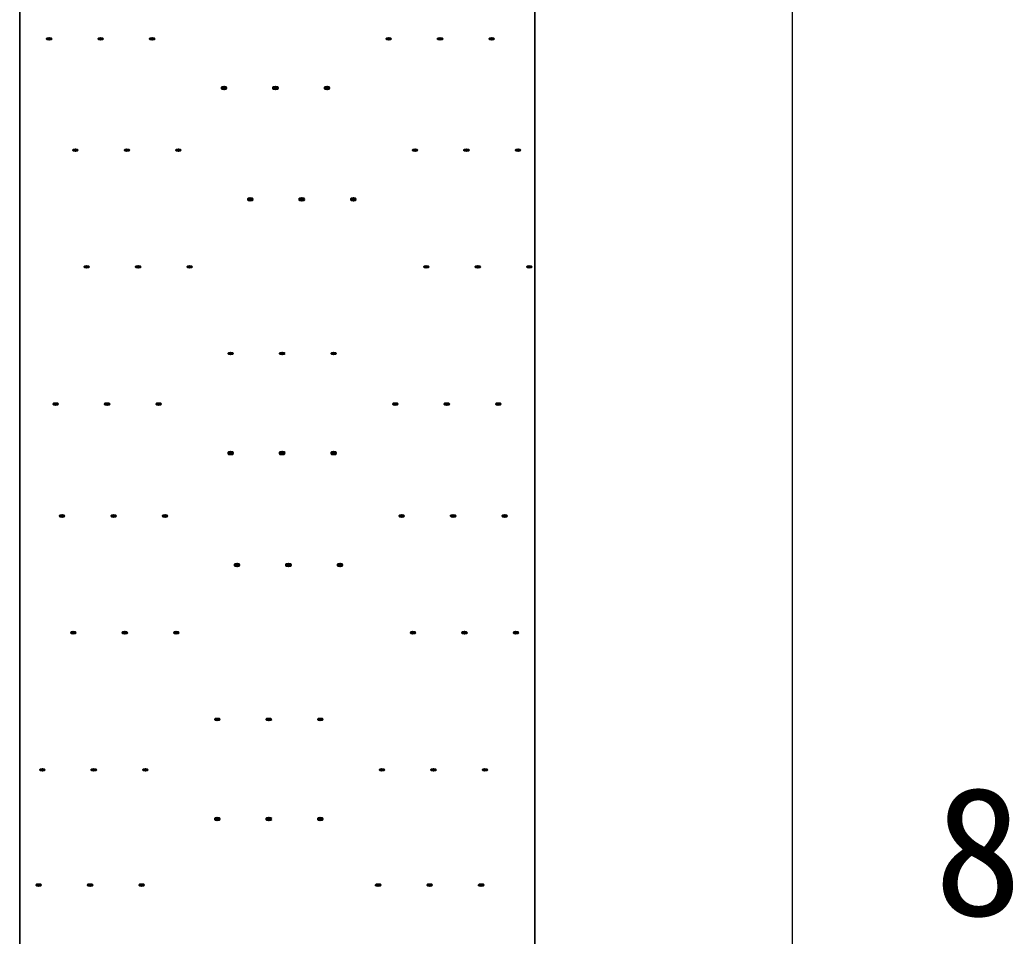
# Model space of a CAD drawing. Header units: millimetres. Extents: x -182 to 395, y -757 to 122.
# Drawn here: x -120.23 to -100.94, y -233.08 to -215.29 of the extents above; entities that cross this region are included whole.
import ezdxf

# ---------------------------------------------------------------- set-up
doc = ezdxf.new("R2010")
doc.units = ezdxf.units.MM
for name, color, linetype in [('111WT', 7, 'Continuous'), ('KY2WL', 7, 'Continuous'), ('KY6WL', 7, 'Continuous')]:
    doc.layers.add(name, color=color, linetype=linetype)
doc.styles.get("Standard").update_dxf_attribs({"font": ''})
doc.styles.get('Standard').set_extended_font_data('SimSun')

msp = doc.modelspace()

# ---------------------------------------------------------------- hatches: boundary and pattern name
at = {"layer": 'KY2WL'}
h = msp.add_hatch(color=256, dxfattribs=at)
edge = h.paths.add_edge_path()
edge.add_ellipse((-118.66, -215.656), major_axis=(0.05, 0), ratio=0.4, start_angle=0, end_angle=180)
edge.add_ellipse((-118.66, -215.656), major_axis=(0.05, 0), ratio=0.4, start_angle=180, end_angle=360)
h = msp.add_hatch(color=256, dxfattribs=at)
edge = h.paths.add_edge_path()
edge.add_ellipse((-117.66, -215.656), major_axis=(0.05, 0), ratio=0.4, start_angle=0, end_angle=180)
edge.add_ellipse((-117.66, -215.656), major_axis=(0.05, 0), ratio=0.4, start_angle=180, end_angle=360)
h = msp.add_hatch(color=256, dxfattribs=at)
edge = h.paths.add_edge_path()
edge.add_ellipse((-113.066, -215.656), major_axis=(0.05, 0), ratio=0.4, start_angle=0, end_angle=180)
edge.add_ellipse((-113.066, -215.656), major_axis=(0.05, 0), ratio=0.4, start_angle=180, end_angle=360)
h = msp.add_hatch(color=256, dxfattribs=at)
edge = h.paths.add_edge_path()
edge.add_ellipse((-112.066, -215.656), major_axis=(0.05, 0), ratio=0.4, start_angle=0, end_angle=180)
edge.add_ellipse((-112.066, -215.656), major_axis=(0.05, 0), ratio=0.4, start_angle=180, end_angle=360)
h = msp.add_hatch(color=256, dxfattribs=at)
edge = h.paths.add_edge_path()
edge.add_ellipse((-111.066, -215.656), major_axis=(-0.05, 0), ratio=0.4, start_angle=180, end_angle=360)
edge.add_ellipse((-111.066, -215.656), major_axis=(-0.05, 0), ratio=0.4, start_angle=0, end_angle=180)
h = msp.add_hatch(color=256, dxfattribs=at)
edge = h.paths.add_edge_path()
edge.add_ellipse((-116.263, -216.599), major_axis=(-0.05, 0), ratio=0.4, start_angle=180, end_angle=360)
edge.add_ellipse((-116.263, -216.599), major_axis=(-0.05, 0), ratio=0.4, start_angle=0, end_angle=180)
h = msp.add_hatch(color=256, dxfattribs=at)
edge = h.paths.add_edge_path()
edge.add_ellipse((-116.263, -216.619), major_axis=(-0.05, 0), ratio=0.4, start_angle=180, end_angle=360)
edge.add_ellipse((-116.263, -216.619), major_axis=(-0.05, 0), ratio=0.4, start_angle=0, end_angle=180)
h = msp.add_hatch(color=256, dxfattribs=at)
edge = h.paths.add_edge_path()
edge.add_ellipse((-115.263, -216.599), major_axis=(-0.05, 0), ratio=0.4, start_angle=180, end_angle=360)
edge.add_ellipse((-115.263, -216.599), major_axis=(-0.05, 0), ratio=0.4, start_angle=0, end_angle=180)
h = msp.add_hatch(color=256, dxfattribs=at)
edge = h.paths.add_edge_path()
edge.add_ellipse((-115.263, -216.619), major_axis=(-0.05, 0), ratio=0.4, start_angle=180, end_angle=360)
edge.add_ellipse((-115.263, -216.619), major_axis=(-0.05, 0), ratio=0.4, start_angle=0, end_angle=180)
h = msp.add_hatch(color=256, dxfattribs=at)
edge = h.paths.add_edge_path()
edge.add_ellipse((-114.263, -216.599), major_axis=(0.05, 0), ratio=0.4, start_angle=0, end_angle=180)
edge.add_ellipse((-114.263, -216.599), major_axis=(0.05, 0), ratio=0.4, start_angle=180, end_angle=360)
h = msp.add_hatch(color=256, dxfattribs=at)
edge = h.paths.add_edge_path()
edge.add_ellipse((-114.263, -216.619), major_axis=(0.05, 0), ratio=0.4, start_angle=0, end_angle=180)
edge.add_ellipse((-114.263, -216.619), major_axis=(0.05, 0), ratio=0.4, start_angle=180, end_angle=360)
h = msp.add_hatch(color=256, dxfattribs=at)
edge = h.paths.add_edge_path()
edge.add_ellipse((-118.149, -217.818), major_axis=(-0.05, 0), ratio=0.4, start_angle=180, end_angle=360)
edge.add_ellipse((-118.149, -217.818), major_axis=(-0.05, 0), ratio=0.4, start_angle=0, end_angle=180)
h = msp.add_hatch(color=256, dxfattribs=at)
edge = h.paths.add_edge_path()
edge.add_ellipse((-117.149, -217.818), major_axis=(-0.05, 0), ratio=0.4, start_angle=180, end_angle=360)
edge.add_ellipse((-117.149, -217.818), major_axis=(-0.05, 0), ratio=0.4, start_angle=0, end_angle=180)
h = msp.add_hatch(color=256, dxfattribs=at)
edge = h.paths.add_edge_path()
edge.add_ellipse((-112.555, -217.818), major_axis=(-0.05, 0), ratio=0.4, start_angle=180, end_angle=360)
edge.add_ellipse((-112.555, -217.818), major_axis=(-0.05, 0), ratio=0.4, start_angle=0, end_angle=180)
h = msp.add_hatch(color=256, dxfattribs=at)
edge = h.paths.add_edge_path()
edge.add_ellipse((-111.555, -217.818), major_axis=(-0.05, 0), ratio=0.4, start_angle=180, end_angle=360)
edge.add_ellipse((-111.555, -217.818), major_axis=(-0.05, 0), ratio=0.4, start_angle=0, end_angle=180)
h = msp.add_hatch(color=256, dxfattribs=at)
edge = h.paths.add_edge_path()
edge.add_ellipse((-110.555, -217.818), major_axis=(-0.05, 0), ratio=0.4, start_angle=180, end_angle=360)
edge.add_ellipse((-110.555, -217.818), major_axis=(-0.05, 0), ratio=0.4, start_angle=0, end_angle=180)
h = msp.add_hatch(color=256, dxfattribs=at)
edge = h.paths.add_edge_path()
edge.add_ellipse((-115.753, -218.761), major_axis=(0.05, 0), ratio=0.4, start_angle=0, end_angle=180)
edge.add_ellipse((-115.753, -218.761), major_axis=(0.05, 0), ratio=0.4, start_angle=180, end_angle=360)
h = msp.add_hatch(color=256, dxfattribs=at)
edge = h.paths.add_edge_path()
edge.add_ellipse((-115.753, -218.781), major_axis=(0.05, 0), ratio=0.4, start_angle=0, end_angle=180)
edge.add_ellipse((-115.753, -218.781), major_axis=(0.05, 0), ratio=0.4, start_angle=180, end_angle=360)
h = msp.add_hatch(color=256, dxfattribs=at)
edge = h.paths.add_edge_path()
edge.add_ellipse((-114.753, -218.761), major_axis=(0.05, 0), ratio=0.4, start_angle=0, end_angle=180)
edge.add_ellipse((-114.753, -218.761), major_axis=(0.05, 0), ratio=0.4, start_angle=180, end_angle=360)
h = msp.add_hatch(color=256, dxfattribs=at)
edge = h.paths.add_edge_path()
edge.add_ellipse((-114.753, -218.781), major_axis=(0.05, 0), ratio=0.4, start_angle=0, end_angle=180)
edge.add_ellipse((-114.753, -218.781), major_axis=(0.05, 0), ratio=0.4, start_angle=180, end_angle=360)
h = msp.add_hatch(color=256, dxfattribs=at)
edge = h.paths.add_edge_path()
edge.add_ellipse((-113.753, -218.761), major_axis=(-0.05, 0), ratio=0.4, start_angle=180, end_angle=360)
edge.add_ellipse((-113.753, -218.761), major_axis=(-0.05, 0), ratio=0.4, start_angle=0, end_angle=180)
h = msp.add_hatch(color=256, dxfattribs=at)
edge = h.paths.add_edge_path()
edge.add_ellipse((-113.753, -218.781), major_axis=(-0.05, 0), ratio=0.4, start_angle=180, end_angle=360)
edge.add_ellipse((-113.753, -218.781), major_axis=(-0.05, 0), ratio=0.4, start_angle=0, end_angle=180)
h = msp.add_hatch(color=256, dxfattribs=at)
edge = h.paths.add_edge_path()
edge.add_ellipse((-117.931, -220.084), major_axis=(0.05, 0), ratio=0.4, start_angle=0, end_angle=180)
edge.add_ellipse((-117.931, -220.084), major_axis=(0.05, 0), ratio=0.4, start_angle=180, end_angle=360)
h = msp.add_hatch(color=256, dxfattribs=at)
edge = h.paths.add_edge_path()
edge.add_ellipse((-116.931, -220.084), major_axis=(0.05, 0), ratio=0.4, start_angle=0, end_angle=180)
edge.add_ellipse((-116.931, -220.084), major_axis=(0.05, 0), ratio=0.4, start_angle=180, end_angle=360)
h = msp.add_hatch(color=256, dxfattribs=at)
edge = h.paths.add_edge_path()
edge.add_ellipse((-112.337, -220.084), major_axis=(0.05, 0), ratio=0.4, start_angle=0, end_angle=180)
edge.add_ellipse((-112.337, -220.084), major_axis=(0.05, 0), ratio=0.4, start_angle=180, end_angle=360)
h = msp.add_hatch(color=256, dxfattribs=at)
edge = h.paths.add_edge_path()
edge.add_ellipse((-111.337, -220.084), major_axis=(0.05, 0), ratio=0.4, start_angle=0, end_angle=180)
edge.add_ellipse((-111.337, -220.084), major_axis=(0.05, 0), ratio=0.4, start_angle=180, end_angle=360)
h = msp.add_hatch(color=256, dxfattribs=at)
edge = h.paths.add_edge_path()
edge.add_ellipse((-110.337, -220.084), major_axis=(-0.05, 0), ratio=0.4, start_angle=180, end_angle=360)
edge.add_ellipse((-110.337, -220.084), major_axis=(-0.05, 0), ratio=0.4, start_angle=0, end_angle=180)
h = msp.add_hatch(color=256, dxfattribs=at)
edge = h.paths.add_edge_path()
edge.add_ellipse((-116.136, -221.768), major_axis=(0.05, 0), ratio=0.4, start_angle=0, end_angle=180)
edge.add_ellipse((-116.136, -221.768), major_axis=(0.05, 0), ratio=0.4, start_angle=180, end_angle=360)
h = msp.add_hatch(color=256, dxfattribs=at)
edge = h.paths.add_edge_path()
edge.add_ellipse((-115.136, -221.768), major_axis=(0.05, 0), ratio=0.4, start_angle=0, end_angle=180)
edge.add_ellipse((-115.136, -221.768), major_axis=(0.05, 0), ratio=0.4, start_angle=180, end_angle=360)
h = msp.add_hatch(color=256, dxfattribs=at)
edge = h.paths.add_edge_path()
edge.add_ellipse((-114.136, -221.768), major_axis=(-0.05, 0), ratio=0.4, start_angle=180, end_angle=360)
edge.add_ellipse((-114.136, -221.768), major_axis=(-0.05, 0), ratio=0.4, start_angle=0, end_angle=180)
h = msp.add_hatch(color=256, dxfattribs=at)
edge = h.paths.add_edge_path()
edge.add_ellipse((-118.533, -222.748), major_axis=(-0.05, 0), ratio=0.4, start_angle=180, end_angle=360)
edge.add_ellipse((-118.533, -222.748), major_axis=(-0.05, 0), ratio=0.4, start_angle=0, end_angle=180)
h = msp.add_hatch(color=256, dxfattribs=at)
edge = h.paths.add_edge_path()
edge.add_ellipse((-117.533, -222.748), major_axis=(-0.05, 0), ratio=0.4, start_angle=180, end_angle=360)
edge.add_ellipse((-117.533, -222.748), major_axis=(-0.05, 0), ratio=0.4, start_angle=0, end_angle=180)
h = msp.add_hatch(color=256, dxfattribs=at)
edge = h.paths.add_edge_path()
edge.add_ellipse((-112.939, -222.748), major_axis=(-0.05, 0), ratio=0.4, start_angle=180, end_angle=360)
edge.add_ellipse((-112.939, -222.748), major_axis=(-0.05, 0), ratio=0.4, start_angle=0, end_angle=180)
h = msp.add_hatch(color=256, dxfattribs=at)
edge = h.paths.add_edge_path()
edge.add_ellipse((-111.939, -222.748), major_axis=(-0.05, 0), ratio=0.4, start_angle=180, end_angle=360)
edge.add_ellipse((-111.939, -222.748), major_axis=(-0.05, 0), ratio=0.4, start_angle=0, end_angle=180)
h = msp.add_hatch(color=256, dxfattribs=at)
edge = h.paths.add_edge_path()
edge.add_ellipse((-110.939, -222.748), major_axis=(-0.05, 0), ratio=0.4, start_angle=180, end_angle=360)
edge.add_ellipse((-110.939, -222.748), major_axis=(-0.05, 0), ratio=0.4, start_angle=0, end_angle=180)
h = msp.add_hatch(color=256, dxfattribs=at)
edge = h.paths.add_edge_path()
edge.add_ellipse((-116.136, -223.691), major_axis=(0.05, 0), ratio=0.4, start_angle=0, end_angle=180)
edge.add_ellipse((-116.136, -223.691), major_axis=(0.05, 0), ratio=0.4, start_angle=180, end_angle=360)
h = msp.add_hatch(color=256, dxfattribs=at)
edge = h.paths.add_edge_path()
edge.add_ellipse((-116.136, -223.711), major_axis=(0.05, 0), ratio=0.4, start_angle=0, end_angle=180)
edge.add_ellipse((-116.136, -223.711), major_axis=(0.05, 0), ratio=0.4, start_angle=180, end_angle=360)
h = msp.add_hatch(color=256, dxfattribs=at)
edge = h.paths.add_edge_path()
edge.add_ellipse((-115.136, -223.691), major_axis=(0.05, 0), ratio=0.4, start_angle=0, end_angle=180)
edge.add_ellipse((-115.136, -223.691), major_axis=(0.05, 0), ratio=0.4, start_angle=180, end_angle=360)
h = msp.add_hatch(color=256, dxfattribs=at)
edge = h.paths.add_edge_path()
edge.add_ellipse((-115.136, -223.711), major_axis=(0.05, 0), ratio=0.4, start_angle=0, end_angle=180)
edge.add_ellipse((-115.136, -223.711), major_axis=(0.05, 0), ratio=0.4, start_angle=180, end_angle=360)
h = msp.add_hatch(color=256, dxfattribs=at)
edge = h.paths.add_edge_path()
edge.add_ellipse((-114.136, -223.691), major_axis=(-0.05, 0), ratio=0.4, start_angle=180, end_angle=360)
edge.add_ellipse((-114.136, -223.691), major_axis=(-0.05, 0), ratio=0.4, start_angle=0, end_angle=180)
h = msp.add_hatch(color=256, dxfattribs=at)
edge = h.paths.add_edge_path()
edge.add_ellipse((-114.136, -223.711), major_axis=(-0.05, 0), ratio=0.4, start_angle=180, end_angle=360)
edge.add_ellipse((-114.136, -223.711), major_axis=(-0.05, 0), ratio=0.4, start_angle=0, end_angle=180)
h = msp.add_hatch(color=256, dxfattribs=at)
edge = h.paths.add_edge_path()
edge.add_ellipse((-118.408, -224.922), major_axis=(-0.05, 0), ratio=0.4, start_angle=180, end_angle=360)
edge.add_ellipse((-118.408, -224.922), major_axis=(-0.05, 0), ratio=0.4, start_angle=0, end_angle=180)
h = msp.add_hatch(color=256, dxfattribs=at)
edge = h.paths.add_edge_path()
edge.add_ellipse((-117.408, -224.922), major_axis=(-0.05, 0), ratio=0.4, start_angle=180, end_angle=360)
edge.add_ellipse((-117.408, -224.922), major_axis=(-0.05, 0), ratio=0.4, start_angle=0, end_angle=180)
h = msp.add_hatch(color=256, dxfattribs=at)
edge = h.paths.add_edge_path()
edge.add_ellipse((-112.814, -224.922), major_axis=(-0.05, 0), ratio=0.4, start_angle=180, end_angle=360)
edge.add_ellipse((-112.814, -224.922), major_axis=(-0.05, 0), ratio=0.4, start_angle=0, end_angle=180)
h = msp.add_hatch(color=256, dxfattribs=at)
edge = h.paths.add_edge_path()
edge.add_ellipse((-111.814, -224.922), major_axis=(-0.05, 0), ratio=0.4, start_angle=180, end_angle=360)
edge.add_ellipse((-111.814, -224.922), major_axis=(-0.05, 0), ratio=0.4, start_angle=0, end_angle=180)
h = msp.add_hatch(color=256, dxfattribs=at)
edge = h.paths.add_edge_path()
edge.add_ellipse((-110.814, -224.922), major_axis=(0.05, 0), ratio=0.4, start_angle=0, end_angle=180)
edge.add_ellipse((-110.814, -224.922), major_axis=(0.05, 0), ratio=0.4, start_angle=180, end_angle=360)
h = msp.add_hatch(color=256, dxfattribs=at)
edge = h.paths.add_edge_path()
edge.add_ellipse((-116.011, -225.865), major_axis=(0.05, 0), ratio=0.4, start_angle=0, end_angle=180)
edge.add_ellipse((-116.011, -225.865), major_axis=(0.05, 0), ratio=0.4, start_angle=180, end_angle=360)
h = msp.add_hatch(color=256, dxfattribs=at)
edge = h.paths.add_edge_path()
edge.add_ellipse((-116.011, -225.885), major_axis=(0.05, 0), ratio=0.4, start_angle=0, end_angle=180)
edge.add_ellipse((-116.011, -225.885), major_axis=(0.05, 0), ratio=0.4, start_angle=180, end_angle=360)
h = msp.add_hatch(color=256, dxfattribs=at)
edge = h.paths.add_edge_path()
edge.add_ellipse((-115.011, -225.865), major_axis=(-0.05, 0), ratio=0.4, start_angle=180, end_angle=360)
edge.add_ellipse((-115.011, -225.865), major_axis=(-0.05, 0), ratio=0.4, start_angle=0, end_angle=180)
h = msp.add_hatch(color=256, dxfattribs=at)
edge = h.paths.add_edge_path()
edge.add_ellipse((-115.011, -225.885), major_axis=(-0.05, 0), ratio=0.4, start_angle=180, end_angle=360)
edge.add_ellipse((-115.011, -225.885), major_axis=(-0.05, 0), ratio=0.4, start_angle=0, end_angle=180)
h = msp.add_hatch(color=256, dxfattribs=at)
edge = h.paths.add_edge_path()
edge.add_ellipse((-114.011, -225.865), major_axis=(-0.05, 0), ratio=0.4, start_angle=180, end_angle=360)
edge.add_ellipse((-114.011, -225.865), major_axis=(-0.05, 0), ratio=0.4, start_angle=0, end_angle=180)
h = msp.add_hatch(color=256, dxfattribs=at)
edge = h.paths.add_edge_path()
edge.add_ellipse((-114.011, -225.885), major_axis=(-0.05, 0), ratio=0.4, start_angle=180, end_angle=360)
edge.add_ellipse((-114.011, -225.885), major_axis=(-0.05, 0), ratio=0.4, start_angle=0, end_angle=180)
h = msp.add_hatch(color=256, dxfattribs=at)
edge = h.paths.add_edge_path()
edge.add_ellipse((-118.19, -227.188), major_axis=(0.05, 0), ratio=0.4, start_angle=0, end_angle=180)
edge.add_ellipse((-118.19, -227.188), major_axis=(0.05, 0), ratio=0.4, start_angle=180, end_angle=360)
h = msp.add_hatch(color=256, dxfattribs=at)
edge = h.paths.add_edge_path()
edge.add_ellipse((-117.19, -227.188), major_axis=(-0.05, 0), ratio=0.4, start_angle=180, end_angle=360)
edge.add_ellipse((-117.19, -227.188), major_axis=(-0.05, 0), ratio=0.4, start_angle=0, end_angle=180)
h = msp.add_hatch(color=256, dxfattribs=at)
edge = h.paths.add_edge_path()
edge.add_ellipse((-112.596, -227.188), major_axis=(0.05, 0), ratio=0.4, start_angle=0, end_angle=180)
edge.add_ellipse((-112.596, -227.188), major_axis=(0.05, 0), ratio=0.4, start_angle=180, end_angle=360)
h = msp.add_hatch(color=256, dxfattribs=at)
edge = h.paths.add_edge_path()
edge.add_ellipse((-111.596, -227.188), major_axis=(-0.05, 0), ratio=0.4, start_angle=180, end_angle=360)
edge.add_ellipse((-111.596, -227.188), major_axis=(-0.05, 0), ratio=0.4, start_angle=0, end_angle=180)
h = msp.add_hatch(color=256, dxfattribs=at)
edge = h.paths.add_edge_path()
edge.add_ellipse((-110.596, -227.188), major_axis=(-0.05, 0), ratio=0.4, start_angle=180, end_angle=360)
edge.add_ellipse((-110.596, -227.188), major_axis=(-0.05, 0), ratio=0.4, start_angle=0, end_angle=180)
h = msp.add_hatch(color=256, dxfattribs=at)
edge = h.paths.add_edge_path()
edge.add_ellipse((-116.395, -228.872), major_axis=(0.05, 0), ratio=0.4, start_angle=0, end_angle=180)
edge.add_ellipse((-116.395, -228.872), major_axis=(0.05, 0), ratio=0.4, start_angle=180, end_angle=360)
h = msp.add_hatch(color=256, dxfattribs=at)
edge = h.paths.add_edge_path()
edge.add_ellipse((-115.395, -228.872), major_axis=(-0.05, 0), ratio=0.4, start_angle=180, end_angle=360)
edge.add_ellipse((-115.395, -228.872), major_axis=(-0.05, 0), ratio=0.4, start_angle=0, end_angle=180)
h = msp.add_hatch(color=256, dxfattribs=at)
edge = h.paths.add_edge_path()
edge.add_ellipse((-114.395, -228.872), major_axis=(-0.05, 0), ratio=0.4, start_angle=180, end_angle=360)
edge.add_ellipse((-114.395, -228.872), major_axis=(-0.05, 0), ratio=0.4, start_angle=0, end_angle=180)
h = msp.add_hatch(color=256, dxfattribs=at)
edge = h.paths.add_edge_path()
edge.add_ellipse((-118.791, -229.852), major_axis=(-0.05, 0), ratio=0.4, start_angle=180, end_angle=360)
edge.add_ellipse((-118.791, -229.852), major_axis=(-0.05, 0), ratio=0.4, start_angle=0, end_angle=180)
h = msp.add_hatch(color=256, dxfattribs=at)
edge = h.paths.add_edge_path()
edge.add_ellipse((-117.791, -229.852), major_axis=(-0.05, 0), ratio=0.4, start_angle=180, end_angle=360)
edge.add_ellipse((-117.791, -229.852), major_axis=(-0.05, 0), ratio=0.4, start_angle=0, end_angle=180)
h = msp.add_hatch(color=256, dxfattribs=at)
edge = h.paths.add_edge_path()
edge.add_ellipse((-113.197, -229.852), major_axis=(-0.05, 0), ratio=0.4, start_angle=180, end_angle=360)
edge.add_ellipse((-113.197, -229.852), major_axis=(-0.05, 0), ratio=0.4, start_angle=0, end_angle=180)
h = msp.add_hatch(color=256, dxfattribs=at)
edge = h.paths.add_edge_path()
edge.add_ellipse((-112.197, -229.852), major_axis=(-0.05, 0), ratio=0.4, start_angle=180, end_angle=360)
edge.add_ellipse((-112.197, -229.852), major_axis=(-0.05, 0), ratio=0.4, start_angle=0, end_angle=180)
h = msp.add_hatch(color=256, dxfattribs=at)
edge = h.paths.add_edge_path()
edge.add_ellipse((-111.197, -229.852), major_axis=(0.05, 0), ratio=0.4, start_angle=0, end_angle=180)
edge.add_ellipse((-111.197, -229.852), major_axis=(0.05, 0), ratio=0.4, start_angle=180, end_angle=360)
h = msp.add_hatch(color=256, dxfattribs=at)
edge = h.paths.add_edge_path()
edge.add_ellipse((-116.395, -230.795), major_axis=(0.05, 0), ratio=0.4, start_angle=0, end_angle=180)
edge.add_ellipse((-116.395, -230.795), major_axis=(0.05, 0), ratio=0.4, start_angle=180, end_angle=360)
h = msp.add_hatch(color=256, dxfattribs=at)
edge = h.paths.add_edge_path()
edge.add_ellipse((-116.395, -230.815), major_axis=(0.05, 0), ratio=0.4, start_angle=0, end_angle=180)
edge.add_ellipse((-116.395, -230.815), major_axis=(0.05, 0), ratio=0.4, start_angle=180, end_angle=360)
h = msp.add_hatch(color=256, dxfattribs=at)
edge = h.paths.add_edge_path()
edge.add_ellipse((-115.395, -230.795), major_axis=(-0.05, 0), ratio=0.4, start_angle=180, end_angle=360)
edge.add_ellipse((-115.395, -230.795), major_axis=(-0.05, 0), ratio=0.4, start_angle=0, end_angle=180)
h = msp.add_hatch(color=256, dxfattribs=at)
edge = h.paths.add_edge_path()
edge.add_ellipse((-115.395, -230.815), major_axis=(-0.05, 0), ratio=0.4, start_angle=180, end_angle=360)
edge.add_ellipse((-115.395, -230.815), major_axis=(-0.05, 0), ratio=0.4, start_angle=0, end_angle=180)
h = msp.add_hatch(color=256, dxfattribs=at)
edge = h.paths.add_edge_path()
edge.add_ellipse((-114.395, -230.795), major_axis=(-0.05, 0), ratio=0.4, start_angle=180, end_angle=360)
edge.add_ellipse((-114.395, -230.795), major_axis=(-0.05, 0), ratio=0.4, start_angle=0, end_angle=180)
h = msp.add_hatch(color=256, dxfattribs=at)
edge = h.paths.add_edge_path()
edge.add_ellipse((-114.395, -230.815), major_axis=(-0.05, 0), ratio=0.4, start_angle=180, end_angle=360)
edge.add_ellipse((-114.395, -230.815), major_axis=(-0.05, 0), ratio=0.4, start_angle=0, end_angle=180)
h = msp.add_hatch(color=256, dxfattribs=at)
edge = h.paths.add_edge_path()
edge.add_ellipse((-118.864, -232.089), major_axis=(-0.05, 0), ratio=0.4, start_angle=180, end_angle=360)
edge.add_ellipse((-118.864, -232.089), major_axis=(-0.05, 0), ratio=0.4, start_angle=0, end_angle=180)
h = msp.add_hatch(color=256, dxfattribs=at)
edge = h.paths.add_edge_path()
edge.add_ellipse((-117.864, -232.089), major_axis=(-0.05, 0), ratio=0.4, start_angle=180, end_angle=360)
edge.add_ellipse((-117.864, -232.089), major_axis=(-0.05, 0), ratio=0.4, start_angle=0, end_angle=180)
h = msp.add_hatch(color=256, dxfattribs=at)
edge = h.paths.add_edge_path()
edge.add_ellipse((-113.27, -232.089), major_axis=(-0.05, 0), ratio=0.4, start_angle=180, end_angle=360)
edge.add_ellipse((-113.27, -232.089), major_axis=(-0.05, 0), ratio=0.4, start_angle=0, end_angle=180)
h = msp.add_hatch(color=256, dxfattribs=at)
edge = h.paths.add_edge_path()
edge.add_ellipse((-112.27, -232.089), major_axis=(-0.05, 0), ratio=0.4, start_angle=180, end_angle=360)
edge.add_ellipse((-112.27, -232.089), major_axis=(-0.05, 0), ratio=0.4, start_angle=0, end_angle=180)
h = msp.add_hatch(color=256, dxfattribs=at)
edge = h.paths.add_edge_path()
edge.add_ellipse((-111.27, -232.089), major_axis=(0.05, 0), ratio=0.4, start_angle=0, end_angle=180)
edge.add_ellipse((-111.27, -232.089), major_axis=(0.05, 0), ratio=0.4, start_angle=180, end_angle=360)

# ---------------------------------------------------------------- linework, layer by layer
at = {"lineweight": 20}
for p, q in [((-120.228, 10.812), (-120.228, -302.248)), ((-110.228, -100.788), (-110.228, -302.248))]:
    msp.add_line(p, q, dxfattribs=at)
at = {"layer": 'KY2WL'}
for centre in [(-119.66, -215.656), (-118.66, -215.656), (-117.66, -215.656), (-113.066, -215.656), (-112.066, -215.656), (-111.066, -215.656), (-115.263, -216.599), (-115.263, -216.619), (-114.263, -216.599), (-114.263, -216.619), (-119.149, -217.818), (-118.149, -217.818), (-112.555, -217.818), (-110.555, -217.818), (-115.753, -218.761), (-115.753, -218.781), (-114.753, -218.761), (-114.753, -218.781), (-113.753, -218.761), (-113.753, -218.781), (-118.931, -220.084), (-117.931, -220.084), (-116.931, -220.084), (-112.337, -220.084), (-111.337, -220.084), (-110.337, -220.084), (-116.136, -221.768), (-115.136, -221.768), (-114.136, -221.768), (-119.533, -222.748), (-118.533, -222.748), (-112.939, -222.748), (-110.939, -222.748), (-116.136, -223.691), (-116.136, -223.711), (-115.136, -223.691), (-115.136, -223.711), (-114.136, -223.691), (-114.136, -223.711), (-119.408, -224.922), (-117.408, -224.922), (-111.814, -224.922), (-110.814, -224.922), (-116.011, -225.865), (-116.011, -225.885), (-115.011, -225.865), (-115.011, -225.885), (-119.19, -227.188), (-118.19, -227.188), (-117.19, -227.188), (-112.596, -227.188), (-111.596, -227.188), (-116.395, -228.872), (-115.395, -228.872), (-119.791, -229.852), (-117.791, -229.852), (-112.197, -229.852), (-111.197, -229.852), (-116.395, -230.795), (-116.395, -230.815), (-115.395, -230.795), (-115.395, -230.815), (-119.864, -232.089), (-117.864, -232.089), (-112.27, -232.089), (-111.27, -232.089)]:
    msp.add_ellipse(centre, major_axis=(0.05, 0), ratio=0.4, dxfattribs=at)
for centre in [(-116.263, -216.599), (-116.263, -216.619), (-117.149, -217.818), (-111.555, -217.818), (-117.533, -222.748), (-111.939, -222.748), (-118.408, -224.922), (-112.814, -224.922), (-114.011, -225.865), (-114.011, -225.885), (-110.596, -227.188), (-114.395, -228.872), (-118.791, -229.852), (-113.197, -229.852), (-114.395, -230.795), (-114.395, -230.815), (-118.864, -232.089), (-113.27, -232.089)]:
    msp.add_ellipse(centre, major_axis=(-0.05, 0), ratio=0.4, start_param=3.141593, end_param=9.424778, dxfattribs=at)
at = {"layer": 'KY6WL', "lineweight": 20}
for p, q in [((-105.228, -376.548), (-105.228, 30.812)), ((-120.228, -376.548), (-120.228, 10.812)), ((-110.228, -376.548), (-110.228, 10.812))]:
    msp.add_line(p, q, dxfattribs=at)

# ---------------------------------------------------------------- texts
at = {"layer": '111WT'}
msp.add_text('8', height=2.5, dxfattribs=at).set_placement((-102.473, -232.682))

doc.saveas('drawing.dxf')
